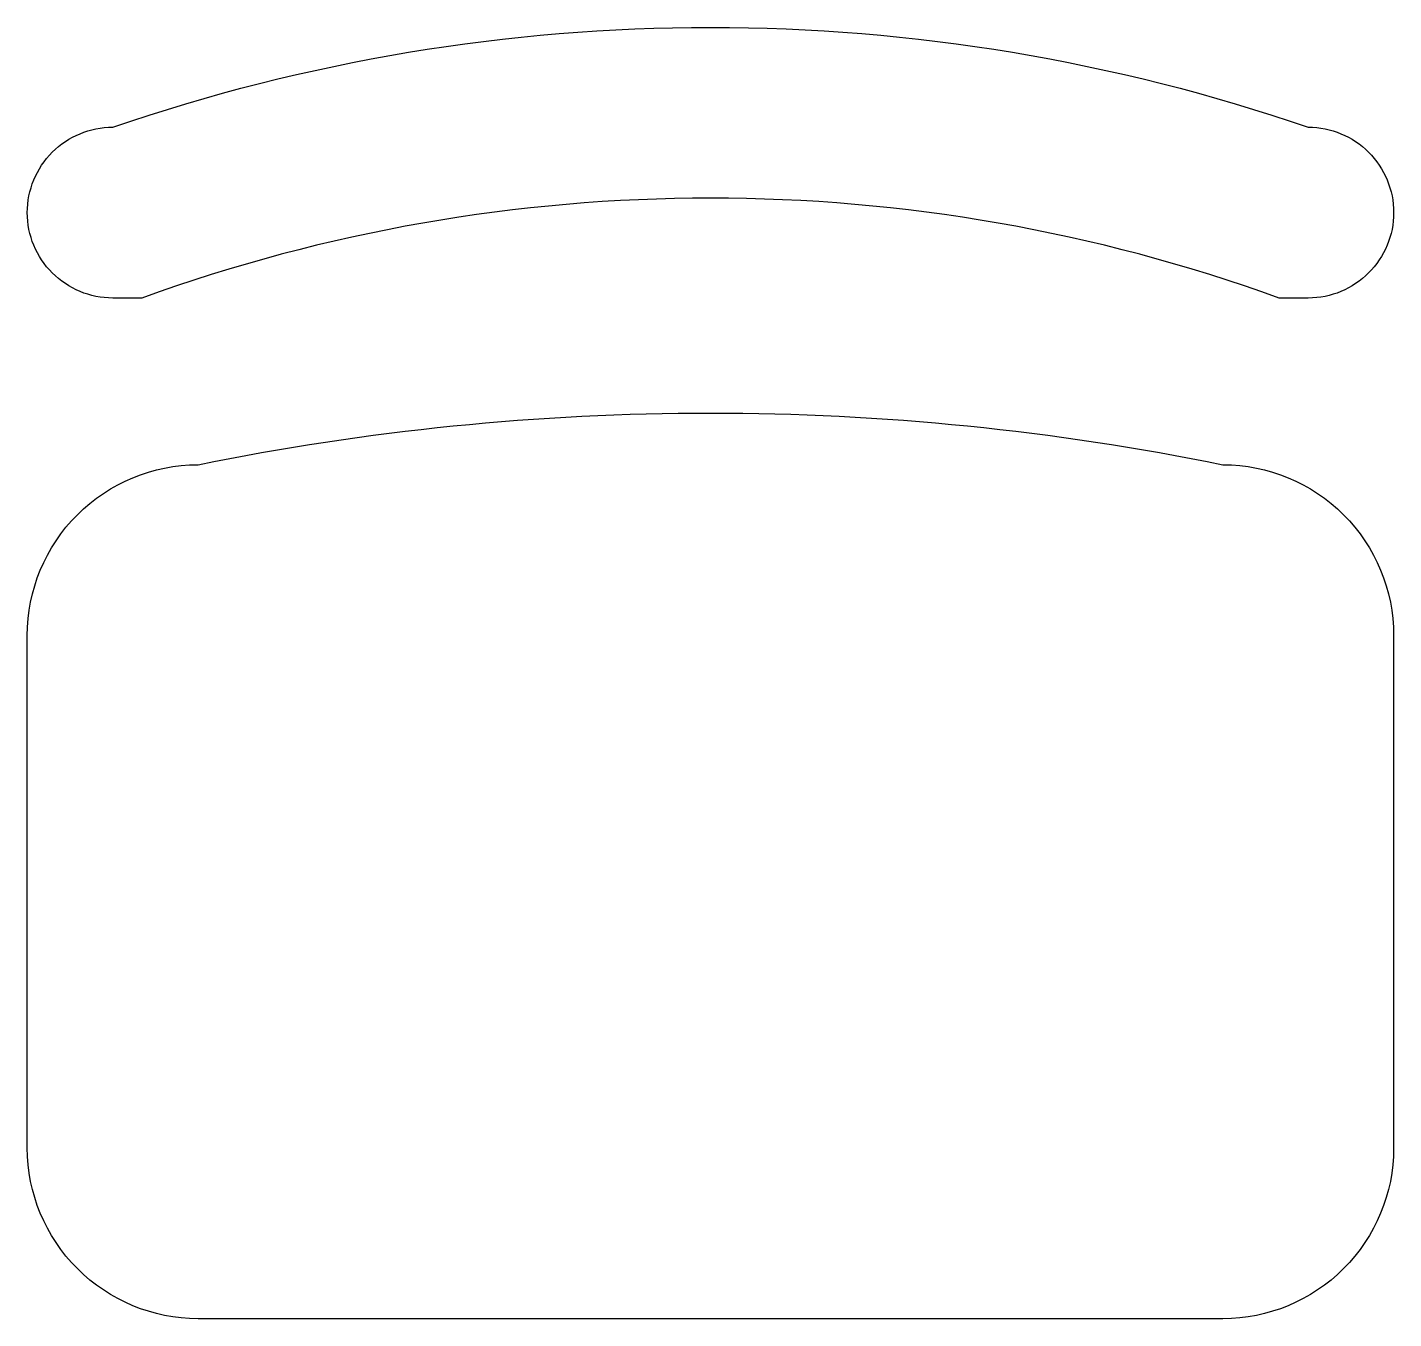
# Model space of a CAD drawing. Extents: x 9.829 to 10.229, y 22.321 to 22.699.
import ezdxf

# ---------------------------------------------------------------- set-up
doc = ezdxf.new("R2010")
doc.units = 0
doc.header["$MEASUREMENT"] = 0
doc.layers.get('0').update_dxf_attribs({"linetype": 'CONTINUOUS'})

msp = doc.modelspace()

# ---------------------------------------------------------------- linework, layer by layer
msp.add_line((10.22874, 22.64484), (10.22874, 22.64484))
for points in [[(9.82874, 22.64484), (9.82874, 22.64484, -0.414214), (9.85374, 22.66984, -0.167087), (10.20374, 22.66984, -0.414214), (10.22874, 22.64484, -0.414214), (10.20374, 22.61984), (10.19518, 22.61984, 0.175685), (9.86231, 22.61984), (9.85374, 22.61984, -0.414214)], [(9.82874, 22.52102, -0.414214), (9.87874, 22.57102, -0.100929), (10.17874, 22.57102, -0.414214), (10.22874, 22.52102), (10.22874, 22.37102, -0.414214), (10.17874, 22.32102), (9.87874, 22.32102, -0.414214), (9.82874, 22.37102)]]:
    msp.add_lwpolyline(points, format="xyb", close=True)

doc.saveas('drawing.dxf')
